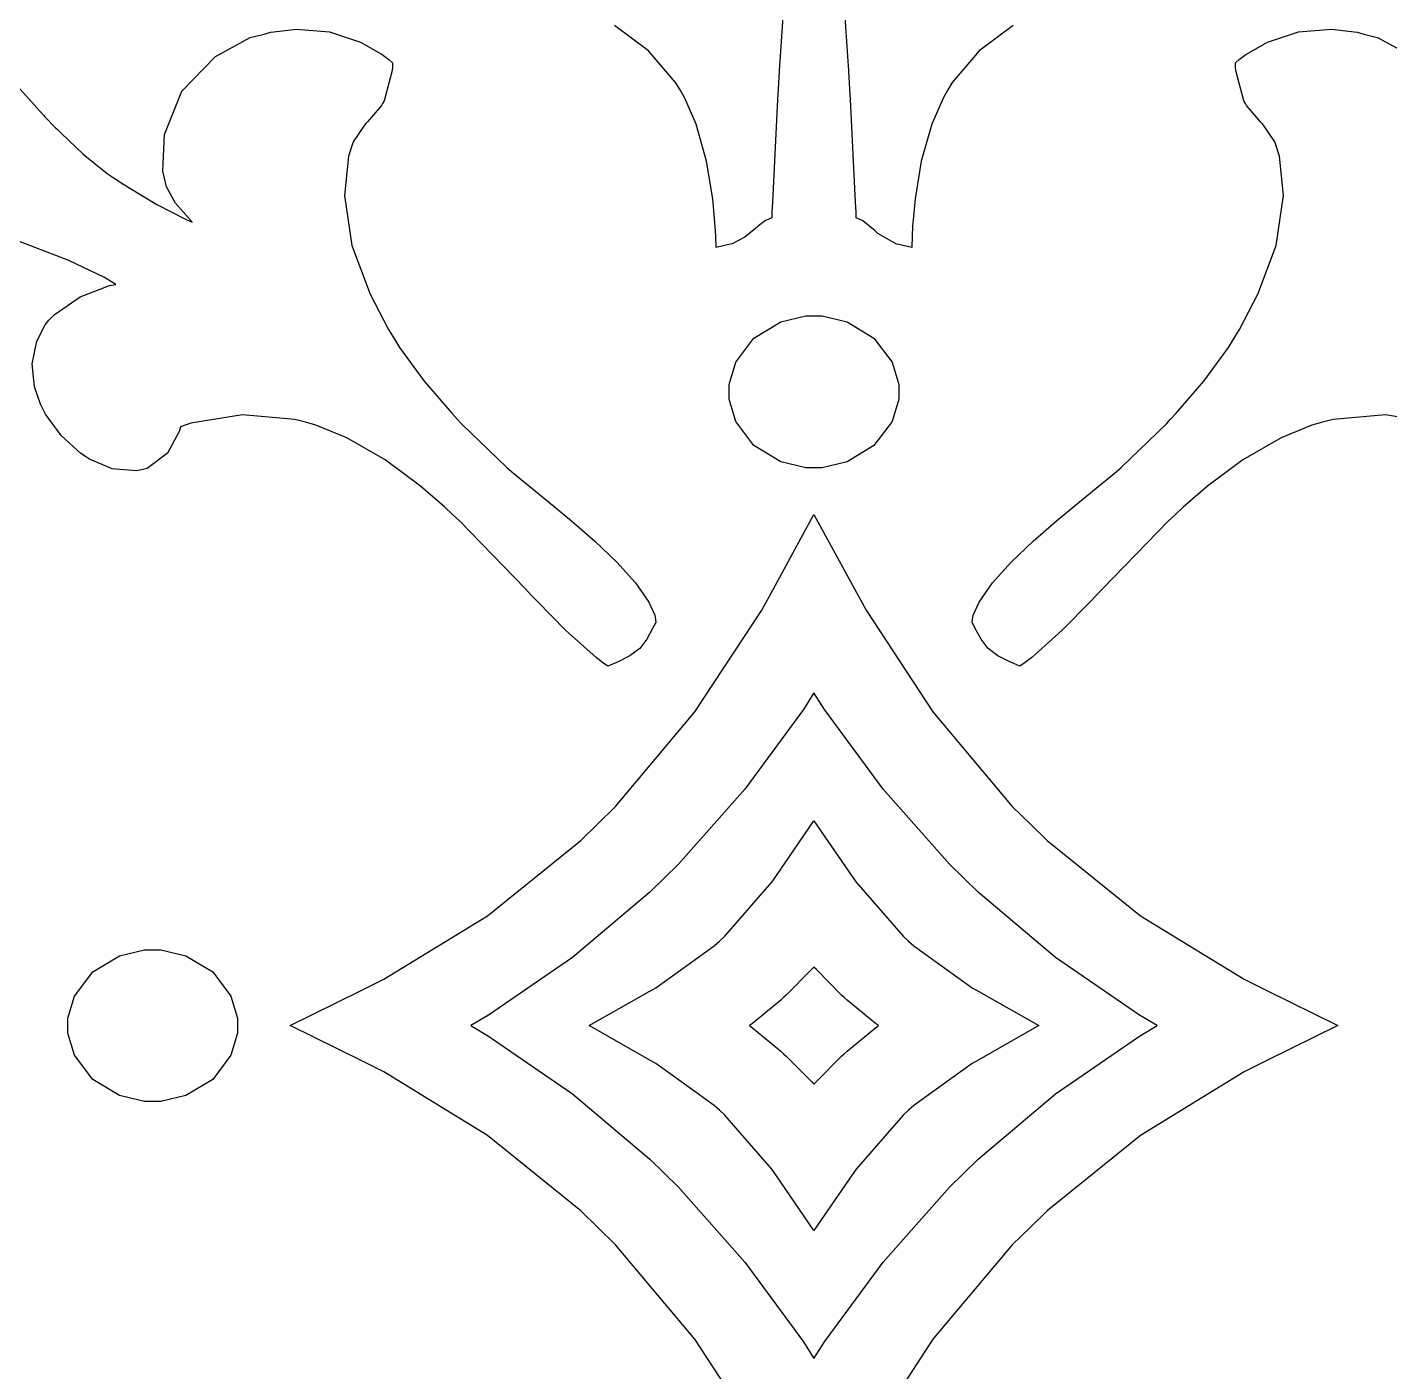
# Model space of a CAD drawing. Extents: x 0 to 1426, y 0 to 829.
# Drawn here: x 59.67 to 107.84, y 693.4 to 740.93 of the extents above; entities that cross this region are included whole.
import ezdxf

# ---------------------------------------------------------------- set-up
doc = ezdxf.new("R2010")
doc.units = 0
doc.layers.get('0').update_dxf_attribs({"linetype": 'CONTINUOUS'})

msp = doc.modelspace()

# ---------------------------------------------------------------- linework, layer by layer
at = {"color": 0}
for p, q in [((86.7008, 745.875), (86.2528, 739.39)), ((86.7008, 745.875), (86.2528, 739.39)), ((88.7222, 739.39), (88.2756, 745.875)), ((88.7222, 739.39), (88.2756, 745.875)), ((81.6434, 740.092), (80.4414, 740.996)), ((81.6434, 740.092), (80.4414, 740.996)), ((94.5349, 740.996), (93.3319, 740.092)), ((94.5349, 740.996), (93.3319, 740.092)), ((66.3265, 739.895), (67.5584, 740.562)), ((66.3265, 739.895), (67.5584, 740.562)), ((67.5584, 740.562), (67.9979, 740.678)), ((67.5584, 740.562), (67.9979, 740.678)), ((67.9979, 740.678), (68.2858, 740.759)), ((67.9979, 740.678), (68.2858, 740.759)), ((68.2858, 740.759), (69.1914, 740.862)), ((68.2858, 740.759), (69.1914, 740.862)), ((69.1914, 740.862), (70.3559, 740.763)), ((69.1914, 740.862), (70.3559, 740.763)), ((70.3559, 740.763), (71.4555, 740.399)), ((70.3559, 740.763), (71.4555, 740.399)), ((71.4555, 740.399), (72.2242, 739.966)), ((71.4555, 740.399), (72.2242, 739.966)), ((102.752, 739.966), (103.521, 740.399)), ((102.752, 739.966), (103.521, 740.399)), ((103.521, 740.399), (104.621, 740.763)), ((103.521, 740.399), (104.621, 740.763)), ((104.621, 740.763), (105.785, 740.862)), ((104.621, 740.763), (105.785, 740.862)), ((105.785, 740.862), (106.689, 740.759)), ((105.785, 740.862), (106.689, 740.759)), ((106.689, 740.759), (106.978, 740.678)), ((106.689, 740.759), (106.978, 740.678)), ((106.978, 740.678), (107.417, 740.562)), ((106.978, 740.678), (107.417, 740.562)), ((107.417, 740.562), (108.649, 739.895)), ((107.417, 740.562), (108.649, 739.895)), ((72.2242, 739.966), (72.4546, 739.786)), ((72.2242, 739.966), (72.4546, 739.786)), ((82.5983, 738.978), (81.6434, 740.092)), ((82.5983, 738.978), (81.6434, 740.092)), ((93.3319, 740.092), (92.378, 738.978)), ((93.3319, 740.092), (92.378, 738.978)), ((102.523, 739.786), (102.752, 739.966)), ((102.523, 739.786), (102.752, 739.966)), ((58.7072, 739.525), (60.1155, 737.962)), ((58.7072, 739.525), (60.1155, 737.962)), ((65.1387, 738.664), (66.3265, 739.895)), ((65.1387, 738.664), (66.3265, 739.895)), ((72.4546, 739.786), (72.5911, 739.676)), ((72.4546, 739.786), (72.5911, 739.676)), ((72.5812, 739.514), (72.5745, 739.405)), ((72.5812, 739.514), (72.5745, 739.405)), ((72.5911, 739.676), (72.5812, 739.514)), ((72.5911, 739.676), (72.5812, 739.514)), ((102.386, 739.676), (102.523, 739.786)), ((102.386, 739.676), (102.523, 739.786)), ((102.395, 739.514), (102.386, 739.676)), ((102.395, 739.514), (102.386, 739.676)), ((102.402, 739.405), (102.395, 739.514)), ((102.402, 739.405), (102.395, 739.514)), ((72.5745, 739.405), (72.2933, 738.332)), ((72.5745, 739.405), (72.2933, 738.332)), ((82.7553, 738.713), (82.5983, 738.978)), ((82.7553, 738.713), (82.5983, 738.978)), ((86.2528, 739.39), (86.2196, 738.741)), ((86.2528, 739.39), (86.2196, 738.741)), ((88.7568, 738.741), (88.7222, 739.39)), ((88.7568, 738.741), (88.7222, 739.39)), ((92.378, 738.978), (92.2211, 738.713)), ((92.378, 738.978), (92.2211, 738.713)), ((102.683, 738.332), (102.402, 739.405)), ((102.683, 738.332), (102.402, 739.405)), ((64.5213, 737.133), (65.1387, 738.664)), ((64.5213, 737.133), (65.1387, 738.664)), ((82.9236, 738.427), (82.7553, 738.713)), ((82.9236, 738.427), (82.7553, 738.713)), ((86.2196, 738.741), (86.2005, 738.378)), ((86.2196, 738.741), (86.2005, 738.378)), ((88.7748, 738.378), (88.7568, 738.741)), ((88.7748, 738.378), (88.7568, 738.741)), ((92.2211, 738.713), (92.0517, 738.427)), ((92.2211, 738.713), (92.0517, 738.427)), ((72.1953, 738.166), (71.7049, 737.581)), ((72.1953, 738.166), (71.7049, 737.581)), ((72.2369, 738.233), (72.1953, 738.166)), ((72.2369, 738.233), (72.1953, 738.166)), ((72.2933, 738.332), (72.2369, 738.233)), ((72.2933, 738.332), (72.2369, 738.233)), ((83.3219, 737.503), (82.9236, 738.427)), ((83.3219, 737.503), (82.9236, 738.427)), ((86.2005, 738.378), (86.0213, 734.751)), ((86.2005, 738.378), (86.0213, 734.751)), ((88.955, 734.751), (88.7748, 738.378)), ((88.955, 734.751), (88.7748, 738.378)), ((92.0517, 738.427), (91.6534, 737.503)), ((92.0517, 738.427), (91.6534, 737.503)), ((102.741, 738.233), (102.683, 738.332)), ((102.741, 738.233), (102.683, 738.332)), ((102.781, 738.166), (102.741, 738.233)), ((102.781, 738.166), (102.741, 738.233)), ((103.271, 737.581), (102.781, 738.166)), ((103.271, 737.581), (102.781, 738.166)), ((60.1155, 737.962), (60.2601, 737.806)), ((60.1155, 737.962), (60.2601, 737.806)), ((60.2601, 737.806), (60.2975, 737.768)), ((60.2601, 737.806), (60.2975, 737.768)), ((60.2975, 737.768), (60.6873, 737.366)), ((60.2975, 737.768), (60.6873, 737.366)), ((71.6485, 737.521), (71.592, 737.464)), ((71.6485, 737.521), (71.592, 737.464)), ((71.7049, 737.581), (71.6485, 737.521)), ((71.7049, 737.581), (71.6485, 737.521)), ((83.6937, 736.201), (83.3219, 737.503)), ((83.6937, 736.201), (83.3219, 737.503)), ((91.6534, 737.503), (91.2813, 736.201)), ((91.6534, 737.503), (91.2813, 736.201)), ((103.328, 737.521), (103.271, 737.581)), ((103.328, 737.521), (103.271, 737.581)), ((103.383, 737.464), (103.328, 737.521)), ((103.383, 737.464), (103.328, 737.521)), ((60.6873, 737.366), (60.7275, 737.327)), ((60.6873, 737.366), (60.7275, 737.327)), ((60.7275, 737.327), (60.8679, 737.186)), ((60.7275, 737.327), (60.8679, 737.186)), ((60.8679, 737.186), (61.656, 736.441)), ((60.8679, 737.186), (61.656, 736.441)), ((64.4673, 735.845), (64.5213, 737.133)), ((64.4673, 735.845), (64.5213, 737.133)), ((71.592, 737.464), (71.1951, 736.879)), ((71.592, 737.464), (71.1951, 736.879)), ((103.78, 736.879), (103.383, 737.464)), ((103.78, 736.879), (103.383, 737.464)), ((71.1715, 736.805), (71.0311, 736.371)), ((71.1715, 736.805), (71.0311, 736.371)), ((71.1951, 736.879), (71.1715, 736.805)), ((71.1951, 736.879), (71.1715, 736.805)), ((103.805, 736.805), (103.78, 736.879)), ((103.805, 736.805), (103.78, 736.879)), ((103.944, 736.371), (103.805, 736.805)), ((103.944, 736.371), (103.805, 736.805)), ((61.656, 736.441), (62.5023, 735.757)), ((61.656, 736.441), (62.5023, 735.757)), ((71.0311, 736.371), (70.8903, 734.977)), ((71.0311, 736.371), (70.8903, 734.977)), ((83.91, 734.868), (83.6937, 736.201)), ((83.91, 734.868), (83.6937, 736.201)), ((91.2813, 736.201), (91.065, 734.868)), ((91.2813, 736.201), (91.065, 734.868)), ((104.085, 734.977), (103.944, 736.371)), ((104.085, 734.977), (103.944, 736.371)), ((62.5023, 735.757), (62.6731, 735.644)), ((62.5023, 735.757), (62.6731, 735.644)), ((62.6731, 735.644), (62.7105, 735.616)), ((62.6731, 735.644), (62.7105, 735.616)), ((62.7105, 735.616), (63.0922, 735.372)), ((62.7105, 735.616), (63.0922, 735.372)), ((64.5612, 735.443), (64.4673, 735.845)), ((64.5612, 735.443), (64.4673, 735.845)), ((63.0922, 735.372), (63.1306, 735.348)), ((63.0922, 735.372), (63.1306, 735.348)), ((63.1306, 735.348), (63.2989, 735.238)), ((63.1306, 735.348), (63.2989, 735.238)), ((63.2989, 735.238), (64.2578, 734.667)), ((63.2989, 735.238), (64.2578, 734.667)), ((64.5954, 735.291), (64.5612, 735.443)), ((64.5954, 735.291), (64.5612, 735.443)), ((64.9182, 734.709), (64.5954, 735.291)), ((64.9182, 734.709), (64.5954, 735.291)), ((64.2578, 734.667), (65.297, 734.131)), ((64.2578, 734.667), (65.297, 734.131)), ((65.3673, 734.201), (64.9182, 734.709)), ((65.3673, 734.201), (64.9182, 734.709)), ((70.8903, 734.977), (71.1454, 733.21)), ((70.8903, 734.977), (71.1454, 733.21)), ((83.9982, 733.884), (83.91, 734.868)), ((83.9982, 733.884), (83.91, 734.868)), ((86.0213, 734.751), (86.0033, 734.388)), ((86.0213, 734.751), (86.0033, 734.388)), ((88.9744, 734.388), (88.955, 734.751)), ((88.9744, 734.388), (88.955, 734.751)), ((91.065, 734.868), (90.9768, 733.884)), ((91.065, 734.868), (90.9768, 733.884)), ((103.83, 733.21), (104.085, 734.977)), ((103.83, 733.21), (104.085, 734.977)), ((65.297, 734.131), (65.5052, 734.039)), ((65.297, 734.131), (65.5052, 734.039)), ((65.4664, 734.085), (65.3673, 734.201)), ((65.4664, 734.085), (65.3673, 734.201)), ((85.9924, 734.198), (85.8051, 734.109)), ((85.9924, 734.198), (85.8051, 734.109)), ((86.0033, 734.388), (85.9924, 734.198)), ((86.0033, 734.388), (85.9924, 734.198)), ((88.984, 734.198), (88.9744, 734.388)), ((88.984, 734.198), (88.9744, 734.388)), ((89.1716, 734.109), (88.984, 734.198)), ((89.1716, 734.109), (88.984, 734.198)), ((65.4692, 734.081), (65.4664, 734.085)), ((65.4692, 734.081), (65.4664, 734.085)), ((65.501, 734.042), (65.4692, 734.081)), ((65.501, 734.042), (65.4692, 734.081)), ((65.5052, 734.039), (65.501, 734.042)), ((65.5052, 734.039), (65.501, 734.042)), ((84.0133, 733.559), (83.9982, 733.884)), ((84.0133, 733.559), (83.9982, 733.884)), ((85.4191, 733.817), (85.0456, 733.503)), ((85.4191, 733.817), (85.0456, 733.503)), ((85.4989, 733.887), (85.4191, 733.817)), ((85.4989, 733.887), (85.4191, 733.817)), ((85.5211, 733.908), (85.4989, 733.887)), ((85.5211, 733.908), (85.4989, 733.887)), ((85.7762, 734.095), (85.5211, 733.908)), ((85.7762, 734.095), (85.5211, 733.908)), ((85.8051, 734.109), (85.7762, 734.095)), ((85.8051, 734.109), (85.7762, 734.095)), ((89.2196, 734.085), (89.1716, 734.109)), ((89.2196, 734.085), (89.1716, 734.109)), ((89.6525, 733.728), (89.2196, 734.085)), ((89.6525, 733.728), (89.2196, 734.085)), ((89.6909, 733.693), (89.6525, 733.728)), ((89.6909, 733.693), (89.6525, 733.728)), ((89.7488, 733.64), (89.6909, 733.693)), ((89.7488, 733.64), (89.6909, 733.693)), ((90.9768, 733.884), (90.963, 733.559)), ((90.9768, 733.884), (90.963, 733.559)), ((61.1434, 732.681), (59.206, 733.421)), ((61.1434, 732.681), (59.206, 733.421)), ((71.1454, 733.21), (71.7931, 731.499)), ((71.1454, 733.21), (71.7931, 731.499)), ((84.0327, 733.139), (84.0133, 733.559)), ((84.0327, 733.139), (84.0133, 733.559)), ((84.4832, 733.245), (84.0327, 733.139)), ((84.4832, 733.245), (84.0327, 733.139)), ((84.5993, 733.273), (84.4832, 733.245)), ((84.5993, 733.273), (84.4832, 733.245)), ((85.0456, 733.503), (84.5993, 733.273)), ((85.0456, 733.503), (84.5993, 733.273)), ((90.4102, 733.266), (89.7488, 733.64)), ((90.4102, 733.266), (89.7488, 733.64)), ((90.4931, 733.245), (90.4102, 733.266)), ((90.4931, 733.245), (90.4102, 733.266)), ((90.9451, 733.139), (90.4931, 733.245)), ((90.9451, 733.139), (90.4931, 733.245)), ((90.963, 733.559), (90.9451, 733.139)), ((90.963, 733.559), (90.9451, 733.139)), ((103.182, 731.499), (103.83, 733.21)), ((103.182, 731.499), (103.83, 733.21)), ((62.4099, 732.081), (61.1434, 732.681)), ((62.4099, 732.081), (61.1434, 732.681)), ((61.5389, 731.4), (62.5796, 731.799)), ((61.5389, 731.4), (62.5796, 731.799)), ((62.804, 731.834), (62.4099, 732.081)), ((62.804, 731.834), (62.4099, 732.081)), ((62.5796, 731.799), (62.804, 731.834)), ((62.5796, 731.799), (62.804, 731.834)), ((60.6294, 730.765), (61.5389, 731.4)), ((60.6294, 730.765), (61.5389, 731.4)), ((71.7931, 731.499), (72.4489, 730.25)), ((71.7931, 731.499), (72.4489, 730.25)), ((102.527, 730.25), (103.182, 731.499)), ((102.527, 730.25), (103.182, 731.499)), ((60.4725, 730.61), (60.6294, 730.765)), ((60.4725, 730.61), (60.6294, 730.765)), ((60.0107, 729.827), (60.3084, 730.412)), ((60.0107, 729.827), (60.3084, 730.412)), ((60.3084, 730.412), (60.4421, 730.578)), ((60.3084, 730.412), (60.4421, 730.578)), ((60.4421, 730.578), (60.4559, 730.596)), ((60.4421, 730.578), (60.4559, 730.596)), ((60.4559, 730.596), (60.4725, 730.61)), ((60.4559, 730.596), (60.4725, 730.61)), ((85.3666, 729.943), (86.3205, 730.518)), ((85.3666, 729.943), (86.3205, 730.518)), ((86.3205, 730.518), (87.1968, 730.73)), ((86.3205, 730.518), (87.1968, 730.73)), ((87.1968, 730.73), (87.4889, 730.73)), ((87.1968, 730.73), (87.4889, 730.73)), ((87.4889, 730.73), (87.7796, 730.73)), ((87.4889, 730.73), (87.7796, 730.73)), ((87.7796, 730.73), (88.6562, 730.518)), ((87.7796, 730.73), (88.6562, 730.518)), ((88.6562, 730.518), (89.6098, 729.943)), ((88.6562, 730.518), (89.6098, 729.943)), ((59.8509, 729.029), (60.0107, 729.827)), ((59.8509, 729.029), (60.0107, 729.827)), ((72.4489, 730.25), (72.6916, 729.848)), ((72.4489, 730.25), (72.6916, 729.848)), ((72.6916, 729.848), (72.8349, 729.608)), ((72.6916, 729.848), (72.8349, 729.608)), ((84.7245, 729.089), (85.3666, 729.943)), ((84.7245, 729.089), (85.3666, 729.943)), ((89.6098, 729.943), (90.2518, 729.089)), ((89.6098, 729.943), (90.2518, 729.089)), ((102.142, 729.608), (102.286, 729.848)), ((102.142, 729.608), (102.286, 729.848)), ((102.286, 729.848), (102.527, 730.25)), ((102.286, 729.848), (102.527, 730.25)), ((72.8349, 729.608), (73.7073, 728.416)), ((72.8349, 729.608), (73.7073, 728.416)), ((101.268, 728.416), (102.142, 729.608)), ((101.268, 728.416), (102.142, 729.608)), ((59.9352, 728.214), (59.8509, 729.029)), ((59.9352, 728.214), (59.8509, 729.029)), ((84.4889, 728.303), (84.7245, 729.089)), ((84.4889, 728.303), (84.7245, 729.089)), ((90.2518, 729.089), (90.4889, 728.303)), ((90.2518, 729.089), (90.4889, 728.303)), ((73.7073, 728.416), (74.6827, 727.29)), ((73.7073, 728.416), (74.6827, 727.29)), ((100.292, 727.29), (101.268, 728.416)), ((100.292, 727.29), (101.268, 728.416)), ((60.1391, 727.604), (59.9352, 728.214)), ((60.1391, 727.604), (59.9352, 728.214)), ((84.4889, 728.042), (84.4889, 728.303)), ((84.4889, 728.042), (84.4889, 728.303)), ((84.4889, 727.781), (84.4889, 728.042)), ((84.4889, 727.781), (84.4889, 728.042)), ((90.4889, 728.303), (90.4889, 728.042)), ((90.4889, 728.303), (90.4889, 728.042)), ((90.4889, 728.042), (90.4889, 727.781)), ((90.4889, 728.042), (90.4889, 727.781)), ((60.2368, 727.414), (60.1391, 727.604)), ((60.2368, 727.414), (60.1391, 727.604)), ((60.3179, 727.255), (60.2368, 727.414)), ((60.3179, 727.255), (60.2368, 727.414)), ((84.7245, 726.997), (84.4889, 727.781)), ((84.7245, 726.997), (84.4889, 727.781)), ((90.4889, 727.781), (90.2518, 726.997)), ((90.4889, 727.781), (90.2518, 726.997)), ((60.8679, 726.5), (60.3179, 727.255)), ((60.8679, 726.5), (60.3179, 727.255)), ((65.4554, 726.93), (65.0946, 726.807)), ((65.4554, 726.93), (65.0946, 726.807)), ((67.2814, 727.223), (65.4554, 726.93)), ((67.2814, 727.223), (65.4554, 726.93)), ((69.1307, 727.068), (67.2814, 727.223)), ((69.1307, 727.068), (67.2814, 727.223)), ((69.5053, 726.966), (69.1307, 727.068)), ((69.5053, 726.966), (69.1307, 727.068)), ((69.8803, 726.863), (69.5053, 726.966)), ((69.8803, 726.863), (69.5053, 726.966)), ((74.6827, 727.29), (74.8785, 727.079)), ((74.6827, 727.29), (74.8785, 727.079)), ((74.8785, 727.079), (75.0288, 726.916)), ((74.8785, 727.079), (75.0288, 726.916)), ((75.0288, 726.916), (76.6315, 725.364)), ((75.0288, 726.916), (76.6315, 725.364)), ((85.3666, 726.144), (84.7245, 726.997)), ((85.3666, 726.144), (84.7245, 726.997)), ((90.2518, 726.997), (89.6098, 726.144)), ((90.2518, 726.997), (89.6098, 726.144)), ((98.3439, 725.364), (99.9465, 726.916)), ((98.3439, 725.364), (99.9465, 726.916)), ((99.9465, 726.916), (100.098, 727.079)), ((99.9465, 726.916), (100.098, 727.079)), ((100.098, 727.079), (100.292, 727.29)), ((100.098, 727.079), (100.292, 727.29)), ((105.471, 726.966), (105.095, 726.863)), ((105.471, 726.966), (105.095, 726.863)), ((105.844, 727.068), (105.471, 726.966)), ((105.844, 727.068), (105.471, 726.966)), ((107.694, 727.223), (105.844, 727.068)), ((107.694, 727.223), (105.844, 727.068)), ((109.52, 726.93), (107.694, 727.223)), ((109.52, 726.93), (107.694, 727.223)), ((61.5721, 725.858), (60.8679, 726.5)), ((61.5721, 725.858), (60.8679, 726.5)), ((65.0476, 726.641), (64.6342, 725.869)), ((65.0476, 726.641), (64.6342, 725.869)), ((65.0946, 726.807), (65.0476, 726.641)), ((65.0946, 726.807), (65.0476, 726.641)), ((70.9704, 726.415), (69.8803, 726.863)), ((70.9704, 726.415), (69.8803, 726.863)), ((72.3276, 725.632), (70.9704, 726.415)), ((72.3276, 725.632), (70.9704, 726.415)), ((104.005, 726.415), (102.649, 725.632)), ((104.005, 726.415), (102.649, 725.632)), ((105.095, 726.863), (104.005, 726.415)), ((105.095, 726.863), (104.005, 726.415)), ((86.3205, 725.569), (85.3666, 726.144)), ((86.3205, 725.569), (85.3666, 726.144)), ((89.6098, 726.144), (88.6562, 725.569)), ((89.6098, 726.144), (88.6562, 725.569)), ((61.7319, 725.752), (61.5721, 725.858)), ((61.7319, 725.752), (61.5721, 725.858)), ((61.8712, 725.66), (61.7319, 725.752)), ((61.8712, 725.66), (61.7319, 725.752)), ((62.6703, 725.322), (61.8712, 725.66)), ((62.6703, 725.322), (61.8712, 725.66)), ((64.6342, 725.869), (63.9135, 725.336)), ((64.6342, 725.869), (63.9135, 725.336)), ((73.5736, 724.708), (72.3276, 725.632)), ((73.5736, 724.708), (72.3276, 725.632)), ((87.1968, 725.357), (86.3205, 725.569)), ((87.1968, 725.357), (86.3205, 725.569)), ((88.6562, 725.569), (87.7796, 725.357)), ((88.6562, 725.569), (87.7796, 725.357)), ((102.649, 725.632), (101.402, 724.708)), ((102.649, 725.632), (101.402, 724.708)), ((63.5399, 725.244), (62.6703, 725.322)), ((63.5399, 725.244), (62.6703, 725.322)), ((63.7148, 725.286), (63.5399, 725.244)), ((63.7148, 725.286), (63.5399, 725.244)), ((63.9135, 725.336), (63.7148, 725.286)), ((63.9135, 725.336), (63.7148, 725.286)), ((76.6315, 725.364), (76.8022, 725.216)), ((76.6315, 725.364), (76.8022, 725.216)), ((76.8022, 725.216), (76.9426, 725.096)), ((76.8022, 725.216), (76.9426, 725.096)), ((76.9426, 725.096), (77.3783, 724.74)), ((76.9426, 725.096), (77.3783, 724.74)), ((87.4889, 725.357), (87.1968, 725.357)), ((87.4889, 725.357), (87.1968, 725.357)), ((87.7796, 725.357), (87.4889, 725.357)), ((87.7796, 725.357), (87.4889, 725.357)), ((97.5967, 724.74), (98.0324, 725.096)), ((97.5967, 724.74), (98.0324, 725.096)), ((98.0324, 725.096), (98.1742, 725.216)), ((98.0324, 725.096), (98.1742, 725.216)), ((98.1742, 725.216), (98.3439, 725.364)), ((98.1742, 725.216), (98.3439, 725.364)), ((74.4319, 723.963), (73.5736, 724.708)), ((74.4319, 723.963), (73.5736, 724.708)), ((77.3783, 724.74), (78.1032, 724.15)), ((77.3783, 724.74), (78.1032, 724.15)), ((96.8721, 724.15), (97.5967, 724.74)), ((96.8721, 724.15), (97.5967, 724.74)), ((101.402, 724.708), (100.543, 723.963)), ((101.402, 724.708), (100.543, 723.963)), ((78.1032, 724.15), (78.9122, 723.48)), ((78.1032, 724.15), (78.9122, 723.48)), ((96.0632, 723.48), (96.8721, 724.15)), ((96.0632, 723.48), (96.8721, 724.15)), ((74.7078, 723.706), (74.4319, 723.963)), ((74.7078, 723.706), (74.4319, 723.963)), ((74.9515, 723.477), (74.7078, 723.706)), ((74.9515, 723.477), (74.7078, 723.706)), ((86.0559, 721.078), (87.4889, 723.702)), ((86.0559, 721.078), (87.4889, 723.702)), ((87.4889, 723.702), (88.9208, 721.078)), ((87.4889, 723.702), (88.9208, 721.078)), ((100.269, 723.706), (100.023, 723.477)), ((100.269, 723.706), (100.023, 723.477)), ((100.543, 723.963), (100.269, 723.706)), ((100.543, 723.963), (100.269, 723.706)), ((77.2763, 721.085), (74.9515, 723.477)), ((77.2763, 721.085), (74.9515, 723.477)), ((78.9122, 723.48), (79.7373, 722.761)), ((78.9122, 723.48), (79.7373, 722.761)), ((95.2377, 722.761), (96.0632, 723.48)), ((95.2377, 722.761), (96.0632, 723.48)), ((100.023, 723.477), (97.6986, 721.085)), ((100.023, 723.477), (97.6986, 721.085)), ((79.7373, 722.761), (80.5134, 722.02)), ((79.7373, 722.761), (80.5134, 722.02)), ((94.4619, 722.02), (95.2377, 722.761)), ((94.4619, 722.02), (95.2377, 722.761)), ((80.5134, 722.02), (81.1735, 721.289)), ((80.5134, 722.02), (81.1735, 721.289)), ((93.8018, 721.289), (94.4619, 722.02)), ((93.8018, 721.289), (94.4619, 722.02)), ((81.1735, 721.289), (81.6529, 720.605)), ((81.1735, 721.289), (81.6529, 720.605)), ((93.3235, 720.605), (93.8018, 721.289)), ((93.3235, 720.605), (93.8018, 721.289)), ((77.5063, 720.845), (77.2763, 721.085)), ((77.5063, 720.845), (77.2763, 721.085)), ((77.6979, 720.644), (77.5063, 720.845)), ((77.6979, 720.644), (77.5063, 720.845)), ((78.7079, 719.614), (77.6979, 720.644)), ((78.7079, 719.614), (77.6979, 720.644)), ((85.6449, 720.326), (86.0559, 721.078)), ((85.6449, 720.326), (86.0559, 721.078)), ((88.9208, 721.078), (89.33, 720.326)), ((88.9208, 721.078), (89.33, 720.326)), ((97.2771, 720.644), (96.2685, 719.614)), ((97.2771, 720.644), (96.2685, 719.614)), ((97.47, 720.845), (97.2771, 720.644)), ((97.47, 720.845), (97.2771, 720.644)), ((97.6986, 721.085), (97.47, 720.845)), ((97.6986, 721.085), (97.47, 720.845)), ((81.6529, 720.605), (81.8596, 720.146)), ((81.6529, 720.605), (81.8596, 720.146)), ((83.2817, 716.725), (85.6449, 720.326)), ((83.2817, 716.725), (85.6449, 720.326)), ((89.33, 720.326), (91.6933, 716.725)), ((89.33, 720.326), (91.6933, 716.725)), ((93.1153, 720.146), (93.3235, 720.605)), ((93.1153, 720.146), (93.3235, 720.605)), ((81.7838, 719.674), (81.5742, 719.296)), ((81.7838, 719.674), (81.5742, 719.296)), ((81.8515, 719.801), (81.7838, 719.674)), ((81.8515, 719.801), (81.7838, 719.674)), ((81.8995, 719.889), (81.8515, 719.801)), ((81.8995, 719.889), (81.8515, 719.801)), ((81.8596, 720.146), (81.8843, 719.988)), ((81.8596, 720.146), (81.8843, 719.988)), ((81.8843, 719.988), (81.8995, 719.889)), ((81.8843, 719.988), (81.8995, 719.889)), ((93.0783, 719.889), (93.0921, 719.988)), ((93.0783, 719.889), (93.0921, 719.988)), ((93.1252, 719.801), (93.0783, 719.889)), ((93.1252, 719.801), (93.0783, 719.889)), ((93.0921, 719.988), (93.1153, 720.146)), ((93.0921, 719.988), (93.1153, 720.146)), ((93.1912, 719.674), (93.1252, 719.801)), ((93.1912, 719.674), (93.1252, 719.801)), ((93.4007, 719.296), (93.1912, 719.674)), ((93.4007, 719.296), (93.1912, 719.674)), ((79.7885, 718.647), (78.7079, 719.614)), ((79.7885, 718.647), (78.7079, 719.614)), ((81.5742, 719.296), (81.3262, 718.965)), ((81.5742, 719.296), (81.3262, 718.965)), ((93.6487, 718.965), (93.4007, 719.296)), ((93.6487, 718.965), (93.4007, 719.296)), ((96.2685, 719.614), (95.1865, 718.647)), ((96.2685, 719.614), (95.1865, 718.647)), ((80.9833, 718.711), (80.5656, 718.499)), ((80.9833, 718.711), (80.5656, 718.499)), ((81.3262, 718.965), (80.9833, 718.711)), ((81.3262, 718.965), (80.9833, 718.711)), ((93.992, 718.711), (93.6487, 718.965)), ((93.992, 718.711), (93.6487, 718.965)), ((94.4093, 718.499), (93.992, 718.711)), ((94.4093, 718.499), (93.992, 718.711)), ((80.0171, 718.478), (79.7885, 718.647)), ((80.0171, 718.478), (79.7885, 718.647)), ((80.2058, 718.34), (80.0171, 718.478)), ((80.2058, 718.34), (80.0171, 718.478)), ((80.4238, 718.435), (80.2058, 718.34)), ((80.4238, 718.435), (80.2058, 718.34)), ((80.5656, 718.499), (80.4238, 718.435)), ((80.5656, 718.499), (80.4238, 718.435)), ((94.5526, 718.435), (94.4093, 718.499)), ((94.5526, 718.435), (94.4093, 718.499)), ((94.772, 718.34), (94.5526, 718.435)), ((94.772, 718.34), (94.5526, 718.435)), ((94.9593, 718.478), (94.772, 718.34)), ((94.9593, 718.478), (94.772, 718.34)), ((95.1865, 718.647), (94.9593, 718.478)), ((95.1865, 718.647), (94.9593, 718.478)), ((87.4889, 717.402), (87.1142, 716.813)), ((87.4889, 717.402), (87.1142, 716.813)), ((87.8639, 716.813), (87.4889, 717.402)), ((87.8639, 716.813), (87.4889, 717.402)), ((87.1142, 716.813), (85.0417, 713.994)), ((87.1142, 716.813), (85.0417, 713.994)), ((89.9351, 713.994), (87.8639, 716.813)), ((89.9351, 713.994), (87.8639, 716.813)), ((80.476, 713.387), (83.2817, 716.725)), ((80.476, 713.387), (83.2817, 716.725)), ((91.6933, 716.725), (94.5003, 713.387)), ((91.6933, 716.725), (94.5003, 713.387)), ((85.0417, 713.994), (82.6989, 711.348)), ((85.0417, 713.994), (82.6989, 711.348)), ((92.2761, 711.348), (89.9351, 713.994)), ((92.2761, 711.348), (89.9351, 713.994)), ((79.8449, 712.77), (80.476, 713.387)), ((79.8449, 712.77), (80.476, 713.387)), ((94.5003, 713.387), (95.1329, 712.77)), ((94.5003, 713.387), (95.1329, 712.77)), ((79.2399, 712.181), (79.8449, 712.77)), ((79.2399, 712.181), (79.8449, 712.77)), ((86.1356, 710.911), (87.4889, 712.876)), ((86.1356, 710.911), (87.4889, 712.876)), ((87.4889, 712.876), (88.8421, 710.911)), ((87.4889, 712.876), (88.8421, 710.911)), ((95.1329, 712.77), (95.7365, 712.181)), ((95.1329, 712.77), (95.7365, 712.181)), ((75.9411, 709.524), (79.2399, 712.181)), ((75.9411, 709.524), (79.2399, 712.181)), ((95.7365, 712.181), (99.0353, 709.524)), ((95.7365, 712.181), (99.0353, 709.524)), ((82.6989, 711.348), (82.1891, 710.847)), ((82.6989, 711.348), (82.1891, 710.847)), ((92.7876, 710.847), (92.2761, 711.348)), ((92.7876, 710.847), (92.2761, 711.348)), ((82.1891, 710.847), (81.6804, 710.35)), ((82.1891, 710.847), (81.6804, 710.35)), ((84.3347, 708.801), (85.9938, 710.706)), ((84.3347, 708.801), (85.9938, 710.706)), ((85.9938, 710.706), (86.1356, 710.911)), ((85.9938, 710.706), (86.1356, 710.911)), ((88.8421, 710.911), (88.984, 710.706)), ((88.8421, 710.911), (88.984, 710.706)), ((88.984, 710.706), (90.6406, 708.801)), ((88.984, 710.706), (90.6406, 708.801)), ((93.296, 710.35), (92.7876, 710.847)), ((93.296, 710.35), (92.7876, 710.847)), ((81.6804, 710.35), (78.952, 708.05)), ((81.6804, 710.35), (78.952, 708.05)), ((96.0244, 708.05), (93.296, 710.35)), ((96.0244, 708.05), (93.296, 710.35)), ((72.2824, 707.274), (75.9411, 709.524)), ((72.2824, 707.274), (75.9411, 709.524)), ((99.0353, 709.524), (102.694, 707.274)), ((99.0353, 709.524), (102.694, 707.274)), ((83.9583, 708.459), (84.1456, 708.628)), ((83.9583, 708.459), (84.1456, 708.628)), ((84.1456, 708.628), (84.3347, 708.801)), ((84.1456, 708.628), (84.3347, 708.801)), ((90.6406, 708.801), (90.8308, 708.628)), ((90.6406, 708.801), (90.8308, 708.628)), ((90.8308, 708.628), (91.0167, 708.459)), ((90.8308, 708.628), (91.0167, 708.459)), ((62.9405, 708.11), (63.8168, 708.321)), ((62.9405, 708.11), (63.8168, 708.321)), ((63.8168, 708.321), (64.1092, 708.321)), ((63.8168, 708.321), (64.1092, 708.321)), ((64.1092, 708.321), (64.3999, 708.321)), ((64.1092, 708.321), (64.3999, 708.321)), ((64.3999, 708.321), (65.2762, 708.11)), ((64.3999, 708.321), (65.2762, 708.11)), ((81.8914, 706.97), (83.9583, 708.459)), ((81.8914, 706.97), (83.9583, 708.459)), ((91.0167, 708.459), (93.085, 706.97)), ((91.0167, 708.459), (93.085, 706.97)), ((61.9869, 707.535), (62.9405, 708.11)), ((61.9869, 707.535), (62.9405, 708.11)), ((65.2762, 708.11), (66.2298, 707.535)), ((65.2762, 708.11), (66.2298, 707.535)), ((78.952, 708.05), (75.9823, 706.007)), ((78.952, 708.05), (75.9823, 706.007)), ((87.4889, 707.707), (87.4035, 707.616)), ((87.4889, 707.707), (87.4035, 707.616)), ((87.5729, 707.616), (87.4889, 707.707)), ((87.5729, 707.616), (87.4889, 707.707)), ((98.994, 706.007), (96.0244, 708.05)), ((98.994, 706.007), (96.0244, 708.05)), ((61.3449, 706.684), (61.9869, 707.535)), ((61.3449, 706.684), (61.9869, 707.535)), ((66.2298, 707.535), (66.8722, 706.684)), ((66.2298, 707.535), (66.8722, 706.684)), ((71.4996, 706.886), (72.2824, 707.274)), ((71.4996, 706.886), (72.2824, 707.274)), ((87.4035, 707.616), (86.5092, 706.72)), ((87.4035, 707.616), (86.5092, 706.72)), ((88.4661, 706.72), (87.5729, 707.616)), ((88.4661, 706.72), (87.5729, 707.616)), ((102.694, 707.274), (103.478, 706.886)), ((102.694, 707.274), (103.478, 706.886)), ((61.1092, 705.898), (61.3449, 706.684)), ((61.1092, 705.898), (61.3449, 706.684)), ((66.8722, 706.684), (67.1089, 705.898)), ((66.8722, 706.684), (67.1089, 705.898)), ((68.9681, 705.637), (71.4996, 706.886)), ((68.9681, 705.637), (71.4996, 706.886)), ((79.5443, 705.637), (81.6666, 706.84)), ((79.5443, 705.637), (81.6666, 706.84)), ((81.6666, 706.84), (81.8914, 706.97)), ((81.6666, 706.84), (81.8914, 706.97)), ((86.5092, 706.72), (86.4154, 706.632)), ((86.5092, 706.72), (86.4154, 706.632)), ((88.561, 706.632), (88.4661, 706.72)), ((88.561, 706.632), (88.4661, 706.72)), ((93.085, 706.97), (93.3111, 706.84)), ((93.085, 706.97), (93.3111, 706.84)), ((93.3111, 706.84), (95.4334, 705.637)), ((93.3111, 706.84), (95.4334, 705.637)), ((103.478, 706.886), (106.008, 705.637)), ((103.478, 706.886), (106.008, 705.637)), ((86.3191, 706.543), (85.3172, 705.714)), ((86.3191, 706.543), (85.3172, 705.714)), ((86.4154, 706.632), (86.3191, 706.543)), ((86.4154, 706.632), (86.3191, 706.543)), ((88.6562, 706.543), (88.561, 706.632)), ((88.6562, 706.543), (88.561, 706.632)), ((89.6592, 705.714), (88.6562, 706.543)), ((89.6592, 705.714), (88.6562, 706.543)), ((61.1092, 705.637), (61.1092, 705.898)), ((61.1092, 705.637), (61.1092, 705.898)), ((67.1089, 705.898), (67.1089, 705.637)), ((67.1089, 705.898), (67.1089, 705.637)), ((75.9823, 706.007), (75.354, 705.637)), ((75.9823, 706.007), (75.354, 705.637)), ((85.3172, 705.714), (85.2138, 705.637)), ((85.3172, 705.714), (85.2138, 705.637)), ((89.764, 705.637), (89.6592, 705.714)), ((89.764, 705.637), (89.6592, 705.714)), ((99.6237, 705.637), (98.994, 706.007)), ((99.6237, 705.637), (98.994, 706.007)), ((61.1092, 705.376), (61.1092, 705.637)), ((61.1092, 705.376), (61.1092, 705.637)), ((61.3449, 704.592), (61.1092, 705.376)), ((61.3449, 704.592), (61.1092, 705.376)), ((67.1089, 705.376), (66.8722, 704.592)), ((67.1089, 705.376), (66.8722, 704.592)), ((67.1089, 705.637), (67.1089, 705.376)), ((67.1089, 705.637), (67.1089, 705.376)), ((71.4996, 704.388), (68.9681, 705.637)), ((71.4996, 704.388), (68.9681, 705.637)), ((75.354, 705.637), (75.9823, 705.27)), ((75.354, 705.637), (75.9823, 705.27)), ((75.9823, 705.27), (78.952, 703.224)), ((75.9823, 705.27), (78.952, 703.224)), ((81.6666, 704.43), (79.5443, 705.637)), ((81.6666, 704.43), (79.5443, 705.637)), ((85.2138, 705.637), (85.3172, 705.559)), ((85.2138, 705.637), (85.3172, 705.559)), ((85.3172, 705.559), (86.3191, 704.73)), ((85.3172, 705.559), (86.3191, 704.73)), ((88.6562, 704.73), (89.6592, 705.559)), ((88.6562, 704.73), (89.6592, 705.559)), ((89.6592, 705.559), (89.764, 705.637)), ((89.6592, 705.559), (89.764, 705.637)), ((95.4334, 705.637), (93.3111, 704.43)), ((95.4334, 705.637), (93.3111, 704.43)), ((96.0244, 703.224), (98.994, 705.27)), ((96.0244, 703.224), (98.994, 705.27)), ((98.994, 705.27), (99.6237, 705.637)), ((98.994, 705.27), (99.6237, 705.637)), ((106.008, 705.637), (103.478, 704.388)), ((106.008, 705.637), (103.478, 704.388)), ((61.9869, 703.739), (61.3449, 704.592)), ((61.9869, 703.739), (61.3449, 704.592)), ((66.8722, 704.592), (66.2298, 703.739)), ((66.8722, 704.592), (66.2298, 703.739)), ((72.2824, 704), (71.4996, 704.388)), ((72.2824, 704), (71.4996, 704.388)), ((81.8914, 704.303), (81.6666, 704.43)), ((81.8914, 704.303), (81.6666, 704.43)), ((83.9583, 702.814), (81.8914, 704.303)), ((83.9583, 702.814), (81.8914, 704.303)), ((86.3191, 704.73), (86.4154, 704.642)), ((86.3191, 704.73), (86.4154, 704.642)), ((86.4154, 704.642), (86.5092, 704.554)), ((86.4154, 704.642), (86.5092, 704.554)), ((86.5092, 704.554), (87.4035, 703.661)), ((86.5092, 704.554), (87.4035, 703.661)), ((87.5729, 703.661), (88.4661, 704.554)), ((87.5729, 703.661), (88.4661, 704.554)), ((88.4661, 704.554), (88.561, 704.642)), ((88.4661, 704.554), (88.561, 704.642)), ((88.561, 704.642), (88.6562, 704.73)), ((88.561, 704.642), (88.6562, 704.73)), ((93.085, 704.303), (91.0167, 702.814)), ((93.085, 704.303), (91.0167, 702.814)), ((93.3111, 704.43), (93.085, 704.303)), ((93.3111, 704.43), (93.085, 704.303)), ((103.478, 704.388), (102.694, 704)), ((103.478, 704.388), (102.694, 704)), ((75.9411, 701.753), (72.2824, 704)), ((75.9411, 701.753), (72.2824, 704)), ((102.694, 704), (99.0353, 701.753)), ((102.694, 704), (99.0353, 701.753)), ((62.9405, 703.164), (61.9869, 703.739)), ((62.9405, 703.164), (61.9869, 703.739)), ((66.2298, 703.739), (65.2762, 703.164)), ((66.2298, 703.739), (65.2762, 703.164)), ((87.4035, 703.661), (87.4889, 703.566)), ((87.4035, 703.661), (87.4889, 703.566)), ((87.4889, 703.566), (87.5729, 703.661)), ((87.4889, 703.566), (87.5729, 703.661)), ((63.8168, 702.952), (62.9405, 703.164)), ((63.8168, 702.952), (62.9405, 703.164)), ((64.1092, 702.952), (63.8168, 702.952)), ((64.1092, 702.952), (63.8168, 702.952)), ((64.3999, 702.952), (64.1092, 702.952)), ((64.3999, 702.952), (64.1092, 702.952)), ((65.2762, 703.164), (64.3999, 702.952)), ((65.2762, 703.164), (64.3999, 702.952)), ((78.952, 703.224), (81.6804, 700.92)), ((78.952, 703.224), (81.6804, 700.92)), ((84.1456, 702.645), (83.9583, 702.814)), ((84.1456, 702.645), (83.9583, 702.814)), ((91.0167, 702.814), (90.8308, 702.645)), ((91.0167, 702.814), (90.8308, 702.645)), ((93.296, 700.92), (96.0244, 703.224)), ((93.296, 700.92), (96.0244, 703.224)), ((84.3347, 702.472), (84.1456, 702.645)), ((84.3347, 702.472), (84.1456, 702.645)), ((85.9938, 700.567), (84.3347, 702.472)), ((85.9938, 700.567), (84.3347, 702.472)), ((90.6406, 702.472), (88.984, 700.567)), ((90.6406, 702.472), (88.984, 700.567)), ((90.8308, 702.645), (90.6406, 702.472)), ((90.8308, 702.645), (90.6406, 702.472)), ((79.2399, 699.093), (75.9411, 701.753)), ((79.2399, 699.093), (75.9411, 701.753)), ((99.0353, 701.753), (95.7365, 699.093)), ((99.0353, 701.753), (95.7365, 699.093)), ((81.6804, 700.92), (82.1891, 700.423)), ((81.6804, 700.92), (82.1891, 700.423)), ((92.7876, 700.423), (93.296, 700.92)), ((92.7876, 700.423), (93.296, 700.92)), ((82.1891, 700.423), (82.6989, 699.925)), ((82.1891, 700.423), (82.6989, 699.925)), ((86.1356, 700.363), (85.9938, 700.567)), ((86.1356, 700.363), (85.9938, 700.567)), ((88.984, 700.567), (88.8421, 700.363)), ((88.984, 700.567), (88.8421, 700.363)), ((92.2761, 699.925), (92.7876, 700.423)), ((92.2761, 699.925), (92.7876, 700.423)), ((82.6989, 699.925), (85.0417, 697.279)), ((82.6989, 699.925), (85.0417, 697.279)), ((87.4889, 698.398), (86.1356, 700.363)), ((87.4889, 698.398), (86.1356, 700.363)), ((88.8421, 700.363), (87.4889, 698.398)), ((88.8421, 700.363), (87.4889, 698.398)), ((89.9351, 697.279), (92.2761, 699.925)), ((89.9351, 697.279), (92.2761, 699.925)), ((79.8449, 698.504), (79.2399, 699.093)), ((79.8449, 698.504), (79.2399, 699.093)), ((95.7365, 699.093), (95.1329, 698.504)), ((95.7365, 699.093), (95.1329, 698.504)), ((80.476, 697.886), (79.8449, 698.504)), ((80.476, 697.886), (79.8449, 698.504)), ((95.1329, 698.504), (94.5003, 697.886)), ((95.1329, 698.504), (94.5003, 697.886)), ((83.2817, 694.549), (80.476, 697.886)), ((83.2817, 694.549), (80.476, 697.886)), ((94.5003, 697.886), (91.6933, 694.549)), ((94.5003, 697.886), (91.6933, 694.549)), ((85.0417, 697.279), (87.1142, 694.461)), ((85.0417, 697.279), (87.1142, 694.461)), ((87.8639, 694.461), (89.9351, 697.279)), ((87.8639, 694.461), (89.9351, 697.279)), ((85.6449, 690.947), (83.2817, 694.549)), ((85.6449, 690.947), (83.2817, 694.549)), ((87.1142, 694.461), (87.4889, 693.872)), ((87.1142, 694.461), (87.4889, 693.872)), ((87.4889, 693.872), (87.8639, 694.461)), ((87.4889, 693.872), (87.8639, 694.461)), ((91.6933, 694.549), (89.33, 690.947)), ((91.6933, 694.549), (89.33, 690.947))]:
    msp.add_line(p, q, dxfattribs=at)

doc.saveas('drawing.dxf')
